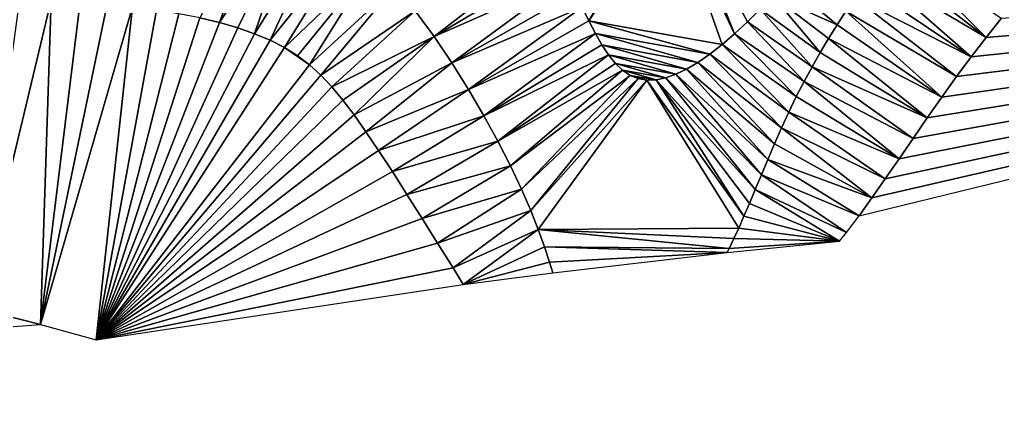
# Model space of a CAD drawing. Header units: metres. Extents: x 0 to 433, y 0 to 317.
# Drawn here: x 165.23 to 174.21, y 251.37 to 254.89 of the extents above; entities that cross this region are included whole.
import ezdxf

# ---------------------------------------------------------------- set-up
doc = ezdxf.new("R2010")
doc.units = ezdxf.units.M
doc.layers.add('TERRAIN_TIN', color=8, linetype='Continuous')

msp = doc.modelspace()

# ---------------------------------------------------------------- linework, layer by layer
at = {"layer": 'TERRAIN_TIN'}
for points in [[(166.8777, 254.902, 16), (167.057, 254.8593, 16), (167.5398, 256.155, 15)], [(167.057, 254.8593, 16), (167.7981, 255.9922, 15), (167.5398, 256.155, 15)], [(171.0945, 256.0044, 13), (170.3713, 255, 14), (170.4324, 254.8754, 14)], [(171.1759, 255.9984, 13), (171.0945, 256.0044, 13), (170.4324, 254.8754, 14)], [(171.6488, 254.6589, 14), (171.1759, 255.9984, 13), (170.4324, 254.8754, 14)], [(171.2629, 256.0092, 13), (171.1759, 255.9984, 13), (171.7638, 254.7575, 14)], [(171.1759, 255.9984, 13), (171.6488, 254.6589, 14), (171.7638, 254.7575, 14)], [(171.8805, 254.8655, 14), (171.2629, 256.0092, 13), (171.7638, 254.7575, 14)], [(171.8805, 254.8655, 14), (171.9977, 254.9814, 14), (171.2629, 256.0092, 13)], [(167.7981, 255.9922, 15), (167.057, 254.8593, 16), (167.2238, 254.8112, 16)], [(167.3783, 254.7574, 16), (167.7981, 255.9922, 15), (167.2238, 254.8112, 16)], [(167.3783, 254.7574, 16), (168.0374, 255.8132, 15), (167.7981, 255.9922, 15)], [(168.0374, 255.8132, 15), (167.3783, 254.7574, 16), (167.5207, 254.6972, 16)], [(168.0374, 255.8132, 15), (167.5207, 254.6972, 16), (168.2597, 255.6197, 15)], [(167.5207, 254.6972, 16), (167.6511, 254.6302, 16), (168.2597, 255.6197, 15)], [(167.6511, 254.6302, 16), (168.467, 255.4131, 15), (168.2597, 255.6197, 15)], [(169.0176, 254.7311, 15), (170.0908, 255.5623, 14), (168.8442, 254.967, 15)], [(170.1679, 255.4152, 14), (170.0908, 255.5623, 14), (169.0176, 254.7311, 15)], [(173.1095, 255.4619, 15), (174.0611, 254.7236, 16), (173.1958, 255.5889, 15)], [(174.0611, 254.7236, 16), (174.1995, 254.8959, 16), (173.1958, 255.5889, 15)], [(173.1095, 255.4619, 15), (173.0255, 255.3361, 15), (174.0611, 254.7236, 16)], [(168.467, 255.4131, 15), (167.6511, 254.6302, 16), (167.7702, 254.5558, 16)], [(167.8804, 254.4724, 16), (168.467, 255.4131, 15), (167.7702, 254.5558, 16)], [(168.467, 255.4131, 15), (167.8804, 254.4724, 16), (168.6612, 255.195, 15)], [(170.2401, 255.2714, 14), (170.1679, 255.4152, 14), (169.0176, 254.7311, 15)], [(172.9006, 253.0943, 16), (182.5284, 255.448, 17), (173.0189, 253.2589, 16)], [(182.5284, 255.448, 17), (173.1409, 253.4333, 16), (173.0189, 253.2589, 16)], [(173.1409, 253.4333, 16), (182.5284, 255.448, 17), (173.266, 253.6151, 16)], [(182.5284, 255.448, 17), (173.3939, 253.8017, 16), (173.266, 253.6151, 16)], [(182.5284, 255.448, 17), (173.5242, 253.9907, 16), (173.3939, 253.8017, 16)], [(173.6563, 254.1795, 16), (173.5242, 253.9907, 16), (182.5284, 255.448, 17)], [(173.7899, 254.3656, 16), (173.6563, 254.1795, 16), (182.5284, 255.448, 17)], [(173.9248, 254.547, 16), (173.7899, 254.3656, 16), (182.5284, 255.448, 17)], [(174.0611, 254.7236, 16), (173.9248, 254.547, 16), (182.5284, 255.448, 17)], [(174.1995, 254.8959, 16), (174.0611, 254.7236, 16), (182.5284, 255.448, 17)], [(173.0255, 255.3361, 15), (172.9429, 255.2112, 15), (173.9248, 254.547, 16)], [(174.0611, 254.7236, 16), (173.0255, 255.3361, 15), (173.9248, 254.547, 16)], [(167.8804, 254.4724, 16), (167.9844, 254.3784, 16), (168.6612, 255.195, 15)], [(168.6612, 255.195, 15), (167.9844, 254.3784, 16), (168.8442, 254.967, 15)], [(170.2401, 255.2714, 14), (169.0176, 254.7311, 15), (169.1809, 254.4903, 15)], [(170.3075, 255.1325, 14), (170.2401, 255.2714, 14), (169.1809, 254.4903, 15)], [(172.7012, 254.8382, 15), (172.2292, 255.2309, 14), (172.1144, 255.1037, 14)], [(172.2292, 255.2309, 14), (172.7012, 254.8382, 15), (172.7807, 254.9629, 15)], [(172.9429, 255.2112, 15), (172.8613, 255.087, 15), (173.9248, 254.547, 16)], [(170.3713, 255, 14), (170.3075, 255.1325, 14), (169.1809, 254.4903, 15)], [(171.9977, 254.9814, 14), (172.5463, 254.5845, 15), (172.1144, 255.1037, 14)], [(172.7012, 254.8382, 15), (172.1144, 255.1037, 14), (172.623, 254.7123, 15)], [(172.1144, 255.1037, 14), (172.5463, 254.5845, 15), (172.623, 254.7123, 15)], [(165.5178, 255.0656, 16), (165.2302, 255.075, 16), (164.843, 252.2482, 17)], [(165.4224, 252.1035, 17), (165.5178, 255.0656, 16), (164.843, 252.2482, 17)], [(165.4224, 252.1035, 17), (165.784, 255.0497, 16), (165.5178, 255.0656, 16)], [(165.784, 255.0497, 16), (165.4224, 252.1035, 17), (166.0315, 255.0284, 16)], [(165.4224, 252.1035, 17), (166.263, 255.0027, 16), (166.0315, 255.0284, 16)], [(172.7807, 254.9629, 15), (173.7899, 254.3656, 16), (172.8613, 255.087, 15)], [(172.8613, 255.087, 15), (173.7899, 254.3656, 16), (173.9248, 254.547, 16)], [(166.263, 255.0027, 16), (165.4224, 252.1035, 17), (165.931, 251.9637, 17)], [(166.4809, 254.9732, 16), (166.263, 255.0027, 16), (165.931, 251.9637, 17)], [(166.6857, 254.9398, 16), (166.4809, 254.9732, 16), (165.931, 251.9637, 17)], [(166.8777, 254.902, 16), (166.6857, 254.9398, 16), (165.931, 251.9637, 17)], [(167.9844, 254.3784, 16), (168.0851, 254.2721, 16), (168.8442, 254.967, 15)], [(168.0851, 254.2721, 16), (169.0176, 254.7311, 15), (168.8442, 254.967, 15)], [(169.3332, 254.2483, 15), (170.3713, 255, 14), (169.1809, 254.4903, 15)], [(170.3713, 255, 14), (169.3332, 254.2483, 15), (170.4324, 254.8754, 14)], [(171.8805, 254.8655, 14), (172.4714, 254.4541, 15), (171.9977, 254.9814, 14)], [(172.4714, 254.4541, 15), (172.5463, 254.5845, 15), (171.9977, 254.9814, 14)], [(172.7807, 254.9629, 15), (172.7012, 254.8382, 15), (173.6563, 254.1795, 16)], [(173.7899, 254.3656, 16), (172.7807, 254.9629, 15), (173.6563, 254.1795, 16)], [(167.057, 254.8593, 16), (166.8777, 254.902, 16), (165.931, 251.9637, 17)], [(167.057, 254.8593, 16), (165.931, 251.9637, 17), (167.2238, 254.8112, 16)], [(169.3332, 254.2483, 15), (170.4922, 254.7602, 14), (170.4324, 254.8754, 14)], [(171.5367, 254.5712, 14), (171.6488, 254.6589, 14), (170.4324, 254.8754, 14)], [(170.4922, 254.7602, 14), (171.5367, 254.5712, 14), (170.4324, 254.8754, 14)], [(172.3983, 254.3205, 15), (171.8805, 254.8655, 14), (171.7638, 254.7575, 14)], [(172.4714, 254.4541, 15), (171.8805, 254.8655, 14), (172.3983, 254.3205, 15)], [(173.6563, 254.1795, 16), (172.7012, 254.8382, 15), (172.623, 254.7123, 15)], [(165.931, 251.9637, 17), (167.3783, 254.7574, 16), (167.2238, 254.8112, 16)], [(167.5207, 254.6972, 16), (167.3783, 254.7574, 16), (165.931, 251.9637, 17)], [(170.4922, 254.7602, 14), (169.3332, 254.2483, 15), (169.4737, 254.0086, 15)], [(170.5516, 254.6559, 14), (170.4922, 254.7602, 14), (169.4737, 254.0086, 15)], [(170.4922, 254.7602, 14), (170.5516, 254.6559, 14), (171.4286, 254.4959, 14)], [(170.4922, 254.7602, 14), (171.4286, 254.4959, 14), (171.5367, 254.5712, 14)], [(171.6488, 254.6589, 14), (172.3273, 254.183, 15), (171.7638, 254.7575, 14)], [(172.3273, 254.183, 15), (172.3983, 254.3205, 15), (171.7638, 254.7575, 14)], [(167.6511, 254.6302, 16), (167.5207, 254.6972, 16), (165.931, 251.9637, 17)], [(169.0176, 254.7311, 15), (168.0851, 254.2721, 16), (168.1854, 254.1517, 16)], [(168.2879, 254.0157, 16), (169.0176, 254.7311, 15), (168.1854, 254.1517, 16)], [(169.0176, 254.7311, 15), (168.2879, 254.0157, 16), (169.1809, 254.4903, 15)], [(170.6119, 254.564, 14), (170.5516, 254.6559, 14), (169.4737, 254.0086, 15)], [(170.5516, 254.6559, 14), (171.3255, 254.4343, 14), (171.4286, 254.4959, 14)], [(170.6119, 254.564, 14), (171.3255, 254.4343, 14), (170.5516, 254.6559, 14)], [(171.6488, 254.6589, 14), (171.5367, 254.5712, 14), (172.2586, 254.0414, 15)], [(172.3273, 254.183, 15), (171.6488, 254.6589, 14), (172.2586, 254.0414, 15)], [(172.5463, 254.5845, 15), (173.5242, 253.9907, 16), (172.623, 254.7123, 15)], [(173.5242, 253.9907, 16), (173.6563, 254.1795, 16), (172.623, 254.7123, 15)], [(167.8804, 254.4724, 16), (167.6511, 254.6302, 16), (165.931, 251.9637, 17)], [(167.6511, 254.6302, 16), (167.8804, 254.4724, 16), (167.7702, 254.5558, 16)], [(169.6016, 253.7748, 15), (170.6119, 254.564, 14), (169.4737, 254.0086, 15)], [(170.6743, 254.486, 14), (170.6119, 254.564, 14), (169.6016, 253.7748, 15)], [(171.3255, 254.4343, 14), (170.6119, 254.564, 14), (171.2274, 254.3869, 14)], [(170.6119, 254.564, 14), (170.6743, 254.486, 14), (171.2274, 254.3869, 14)], [(171.4286, 254.4959, 14), (172.1923, 253.8973, 15), (171.5367, 254.5712, 14)], [(171.5367, 254.5712, 14), (172.1923, 253.8973, 15), (172.2586, 254.0414, 15)], [(172.5463, 254.5845, 15), (172.4714, 254.4541, 15), (173.5242, 253.9907, 16)], [(167.9844, 254.3784, 16), (167.8804, 254.4724, 16), (165.931, 251.9637, 17)], [(168.2879, 254.0157, 16), (168.3956, 253.8624, 16), (169.1809, 254.4903, 15)], [(168.3956, 253.8624, 16), (169.3332, 254.2483, 15), (169.1809, 254.4903, 15)], [(170.7399, 254.4233, 14), (170.6743, 254.486, 14), (169.6016, 253.7748, 15)], [(170.6743, 254.486, 14), (171.1343, 254.3542, 14), (171.2274, 254.3869, 14)], [(170.6743, 254.486, 14), (170.7399, 254.4233, 14), (171.1343, 254.3542, 14)], [(171.4286, 254.4959, 14), (171.3255, 254.4343, 14), (172.1284, 253.7525, 15)], [(172.1923, 253.8973, 15), (171.4286, 254.4959, 14), (172.1284, 253.7525, 15)], [(168.0851, 254.2721, 16), (167.9844, 254.3784, 16), (165.931, 251.9637, 17)], [(170.7399, 254.4233, 14), (169.6016, 253.7748, 15), (169.716, 253.5504, 15)], [(170.8097, 254.3772, 14), (170.7399, 254.4233, 14), (169.716, 253.5504, 15)], [(169.816, 253.3389, 15), (170.8097, 254.3772, 14), (169.716, 253.5504, 15)], [(170.8097, 254.3772, 14), (169.816, 253.3389, 15), (170.8839, 254.3476, 14)], [(171.1343, 254.3542, 14), (170.7399, 254.4233, 14), (171.0461, 254.3365, 14)], [(170.7399, 254.4233, 14), (170.8097, 254.3772, 14), (171.0461, 254.3365, 14)], [(170.8097, 254.3772, 14), (170.8839, 254.3476, 14), (170.9627, 254.3342, 14)], [(171.0461, 254.3365, 14), (170.8097, 254.3772, 14), (170.9627, 254.3342, 14)], [(171.1343, 254.3542, 14), (172.0084, 253.4693, 15), (171.2274, 254.3869, 14)], [(172.0671, 253.6092, 15), (171.3255, 254.4343, 14), (171.2274, 254.3869, 14)], [(172.0084, 253.4693, 15), (172.0671, 253.6092, 15), (171.2274, 254.3869, 14)], [(171.3255, 254.4343, 14), (172.0671, 253.6092, 15), (172.1284, 253.7525, 15)], [(172.4714, 254.4541, 15), (172.3983, 254.3205, 15), (173.3939, 253.8017, 16)], [(173.5242, 253.9907, 16), (172.4714, 254.4541, 15), (173.3939, 253.8017, 16)], [(169.816, 253.3389, 15), (169.9008, 253.144, 15), (170.8839, 254.3476, 14)], [(170.8839, 254.3476, 14), (169.9008, 253.144, 15), (170.9627, 254.3342, 14)], [(169.9008, 253.144, 15), (169.9702, 252.9683, 15), (170.9627, 254.3342, 14)], [(169.9702, 252.9683, 15), (171.8022, 252.9832, 15), (170.9627, 254.3342, 14)], [(171.0461, 254.3365, 14), (170.9627, 254.3342, 14), (171.8494, 253.0901, 15)], [(170.9627, 254.3342, 14), (171.8022, 252.9832, 15), (171.8494, 253.0901, 15)], [(171.1343, 254.3542, 14), (171.0461, 254.3365, 14), (171.9525, 253.3349, 15)], [(171.8995, 253.2078, 15), (171.0461, 254.3365, 14), (171.8494, 253.0901, 15)], [(171.0461, 254.3365, 14), (171.8995, 253.2078, 15), (171.9525, 253.3349, 15)], [(172.0084, 253.4693, 15), (171.1343, 254.3542, 14), (171.9525, 253.3349, 15)], [(172.3983, 254.3205, 15), (172.3273, 254.183, 15), (173.266, 253.6151, 16)], [(173.3939, 253.8017, 16), (172.3983, 254.3205, 15), (173.266, 253.6151, 16)], [(168.1854, 254.1517, 16), (168.0851, 254.2721, 16), (165.931, 251.9637, 17)], [(169.3332, 254.2483, 15), (168.3956, 253.8624, 16), (168.5113, 253.69, 16)], [(169.3332, 254.2483, 15), (168.5113, 253.69, 16), (169.4737, 254.0086, 15)], [(168.2879, 254.0157, 16), (168.1854, 254.1517, 16), (165.931, 251.9637, 17)], [(172.3273, 254.183, 15), (172.2586, 254.0414, 15), (173.266, 253.6151, 16)], [(172.2586, 254.0414, 15), (172.1923, 253.8973, 15), (173.1409, 253.4333, 16)], [(172.2586, 254.0414, 15), (173.1409, 253.4333, 16), (173.266, 253.6151, 16)], [(168.3956, 253.8624, 16), (168.2879, 254.0157, 16), (165.931, 251.9637, 17)], [(168.5113, 253.69, 16), (168.6368, 253.4979, 16), (169.4737, 254.0086, 15)], [(168.6368, 253.4979, 16), (169.6016, 253.7748, 15), (169.4737, 254.0086, 15)], [(168.5113, 253.69, 16), (168.3956, 253.8624, 16), (165.931, 251.9637, 17)], [(172.1923, 253.8973, 15), (172.1284, 253.7525, 15), (173.0189, 253.2589, 16)], [(173.1409, 253.4333, 16), (172.1923, 253.8973, 15), (173.0189, 253.2589, 16)], [(169.6016, 253.7748, 15), (168.6368, 253.4979, 16), (168.7702, 253.29, 16)], [(169.716, 253.5504, 15), (169.6016, 253.7748, 15), (168.7702, 253.29, 16)], [(172.1284, 253.7525, 15), (172.0671, 253.6092, 15), (173.0189, 253.2589, 16)], [(168.6368, 253.4979, 16), (168.5113, 253.69, 16), (165.931, 251.9637, 17)], [(172.0671, 253.6092, 15), (172.0084, 253.4693, 15), (172.9006, 253.0943, 16)], [(172.0671, 253.6092, 15), (172.9006, 253.0943, 16), (173.0189, 253.2589, 16)], [(168.7702, 253.29, 16), (168.6368, 253.4979, 16), (165.931, 251.9637, 17)], [(168.9089, 253.071, 16), (169.716, 253.5504, 15), (168.7702, 253.29, 16)], [(168.9089, 253.071, 16), (169.816, 253.3389, 15), (169.716, 253.5504, 15)], [(172.7864, 252.9421, 16), (172.0084, 253.4693, 15), (171.9525, 253.3349, 15)], [(172.0084, 253.4693, 15), (172.7864, 252.9421, 16), (172.9006, 253.0943, 16)], [(169.816, 253.3389, 15), (168.9089, 253.071, 16), (169.0501, 252.8458, 16)], [(169.9008, 253.144, 15), (169.816, 253.3389, 15), (169.0501, 252.8458, 16)], [(171.9525, 253.3349, 15), (171.8995, 253.2078, 15), (172.7233, 252.8628, 16)], [(172.7864, 252.9421, 16), (171.9525, 253.3349, 15), (172.7233, 252.8628, 16)], [(168.9089, 253.071, 16), (168.7702, 253.29, 16), (165.931, 251.9637, 17)], [(169.1908, 252.6192, 16), (169.9008, 253.144, 15), (169.0501, 252.8458, 16)], [(169.9702, 252.9683, 15), (169.9008, 253.144, 15), (169.1908, 252.6192, 16)], [(171.8995, 253.2078, 15), (171.8494, 253.0901, 15), (172.7233, 252.8628, 16)], [(169.0501, 252.8458, 16), (168.9089, 253.071, 16), (165.931, 251.9637, 17)], [(171.8494, 253.0901, 15), (171.8022, 252.9832, 15), (172.7233, 252.8628, 16)], [(169.9702, 252.9683, 15), (169.1908, 252.6192, 16), (169.2836, 252.4688, 16)], [(170.0264, 252.811, 15), (169.9702, 252.9683, 15), (169.2836, 252.4688, 16)], [(171.8022, 252.9832, 15), (169.9702, 252.9683, 15), (171.7577, 252.8861, 15)], [(169.9702, 252.9683, 15), (171.7152, 252.7973, 15), (171.7577, 252.8861, 15)], [(169.9702, 252.9683, 15), (170.0264, 252.811, 15), (171.7152, 252.7973, 15)], [(171.8022, 252.9832, 15), (171.7577, 252.8861, 15), (172.7233, 252.8628, 16)], [(171.7152, 252.7973, 15), (171.6961, 252.7587, 15), (172.7233, 252.8628, 16)], [(171.7577, 252.8861, 15), (171.7152, 252.7973, 15), (172.7233, 252.8628, 16)], [(169.1908, 252.6192, 16), (169.0501, 252.8458, 16), (165.931, 251.9637, 17)], [(170.0264, 252.811, 15), (169.2836, 252.4688, 16), (170.0726, 252.6704, 15)], [(171.6961, 252.7587, 15), (170.0264, 252.811, 15), (170.0726, 252.6704, 15)], [(171.7152, 252.7973, 15), (170.0264, 252.811, 15), (171.6961, 252.7587, 15)], [(169.2836, 252.4688, 16), (170.1028, 252.5733, 15), (170.0726, 252.6704, 15)], [(170.1028, 252.5733, 15), (171.6961, 252.7587, 15), (170.0726, 252.6704, 15)], [(169.2836, 252.4688, 16), (169.1908, 252.6192, 16), (165.931, 251.9637, 17)], [(165.4224, 252.1035, 17), (164.843, 252.2482, 17), (155.6736, 251.3733, 17)]]:
    msp.add_3dface(points, dxfattribs=at)

doc.saveas('drawing.dxf')
